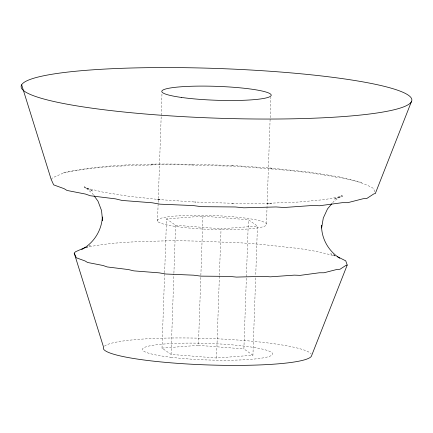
<?xml version="1.0" encoding="UTF-8"?>
<svg xmlns="http://www.w3.org/2000/svg" width="433" height="433" viewBox="0 0 433 433"><rect width="100%" height="100%" fill="white"/><g stroke="black" fill="none" stroke-linecap="round" stroke-linejoin="round"><path stroke-width="0.32" stroke-dasharray="2.17 1.62" d="M157.52 221.263L161.985 93.42M255.638 277.867L252.937 355.244L216.532 357.999L171.073 354.427L162.018 348.105L164.627 273.418M164.648 272.747L166.526 218.919L202.931 216.164L248.396 219.737L257.451 226.058L255.735 275.177M171.073 354.427L173.893 273.688M173.914 273.017L175.581 225.241L166.526 218.919M162.018 348.105L198.422 345.35L200.842 276.048M200.863 275.377L202.931 216.164M216.532 357.999L219.401 275.913M219.423 275.242L221.046 228.813L257.451 226.058M252.937 355.244L243.882 348.922L248.396 219.737M266.457 223.72L270.874 97.225M332.696 202.725L333.989 201.183L342.281 195.429L333.681 199.315L342.59 196.198L324.55 199.608L298.932 202.027L267.475 203.288L271.469 203.294L232.326 203.304L233.76 203.315L194.661 202L195.884 202.081L156.833 199.44L160.627 199.694L128.958 196.311L103.032 192.16L84.63 187.527L93.225 191.229L84.24 186.753L92.088 193.048L93.663 195.218M51.181 179.397L52.712 177.736L65.166 172.291C119.995 161.309 176.447 163.901 232.023 165.471L233.246 165.552M85.999 247.611L90.297 245.668L87.401 246.68M63.407 172.908C89.371 167.425 115.92 165.801 142.408 165.422C172.724 163.403 203.12 165.942 233.452 166.088C267.805 168.756 302.304 170.521 336.165 177.167C348.781 178.899 361.631 181.822 372.835 188.057L373.582 188.523L375.314 193.529M85.804 247.465C107.243 242.956 129.18 241.738 151.047 241.392C174.201 240.18 197.47 240.986 220.624 242.085C242.989 242.426 265.342 244.623 287.544 247.34C303.187 248.623 318.775 251.492 333.875 255.751L335.11 255.952M151.225 164.172L155.214 164.177M191.494 164.15L192.923 164.156M269.851 168.031L309.92 172.161L339.618 176.913L360.705 182.223L362.41 182.953M232.023 165.471L273.64 168.285M175.581 225.241L221.046 228.813M198.422 345.35L243.882 348.922M335.099 255.622L330.752 253.749L336.739 256.731M104.467 346.146A104.256 13.25 2 0 1 210.005 338.509A104.256 13.25 2 0 1 311.127 353.885M170.916 357.274A65.161 8.281 2 0 0 272.427 354.508A65.161 8.281 2 0 0 179.089 343.245A65.161 8.281 2 0 0 170.916 357.274M177.043 226.643A54.737 6.955 2 0 0 265.905 225.517A54.737 6.955 2 0 0 193.015 215.309A54.737 6.955 2 0 0 177.043 226.643"/><path stroke-width="0.65" d="M337.513 256.731L345.75 260.845L347.206 265.061L311.397 356.207A104.256 13.25 2 0 1 199.927 364.635A104.256 13.25 2 0 1 103.557 347.147L74.211 253.159L75.499 251.762L85.664 247.286M411.35 101.798A195.478 24.838 2 0 1 106.821 110.106A195.478 24.838 2 0 1 131.329 68.013A195.478 24.838 2 0 1 411.35 101.798L375.314 193.529L373.825 193.903L366.74 198.52L363.135 198.736L347.715 202.687L342.227 202.687L319.522 205.751L312.529 205.491L284.086 207.499L276.07 206.952L243.822 207.813L235.33 206.974L201.475 206.676L193.086 205.556L159.934 204.16L152.216 202.79L122.019 200.436L115.508 198.866L90.324 195.759L85.463 194.06L67.007 190.45L64.127 188.685L53.66 184.869L51.181 179.397L21.65 84.808M331.83 203.754L327.516 208.895L323.294 218.048L321.616 228.012L321.502 225.561M81.696 249.554C93.707 243.14 101.668 230.562 102.361 216.971L102.421 218.194M347.206 265.061L345.956 265.38L339.992 269.266L336.95 269.45L323.965 272.774L319.343 272.774L300.215 275.356L294.332 275.134L270.371 276.828L263.621 276.368L236.461 277.093L229.306 276.384L200.798 276.135L193.73 275.188L165.807 274.013L159.306 272.86L133.878 270.879L128.39 269.559L107.184 266.939L103.086 265.505L87.542 262.468L85.117 260.985L76.3 257.77L74.211 253.159M339.737 258.225C328.712 251.232 321.459 238.821 321.578 225.674M94.058 195.759L97.993 201.183L101.555 210.595L102.529 220.646L102.475 219.423M181.551 97.457A54.737 6.955 2 0 0 270.419 96.332A54.737 6.955 2 0 0 197.529 86.124A54.737 6.955 2 0 0 181.551 97.457"/></g></svg>
